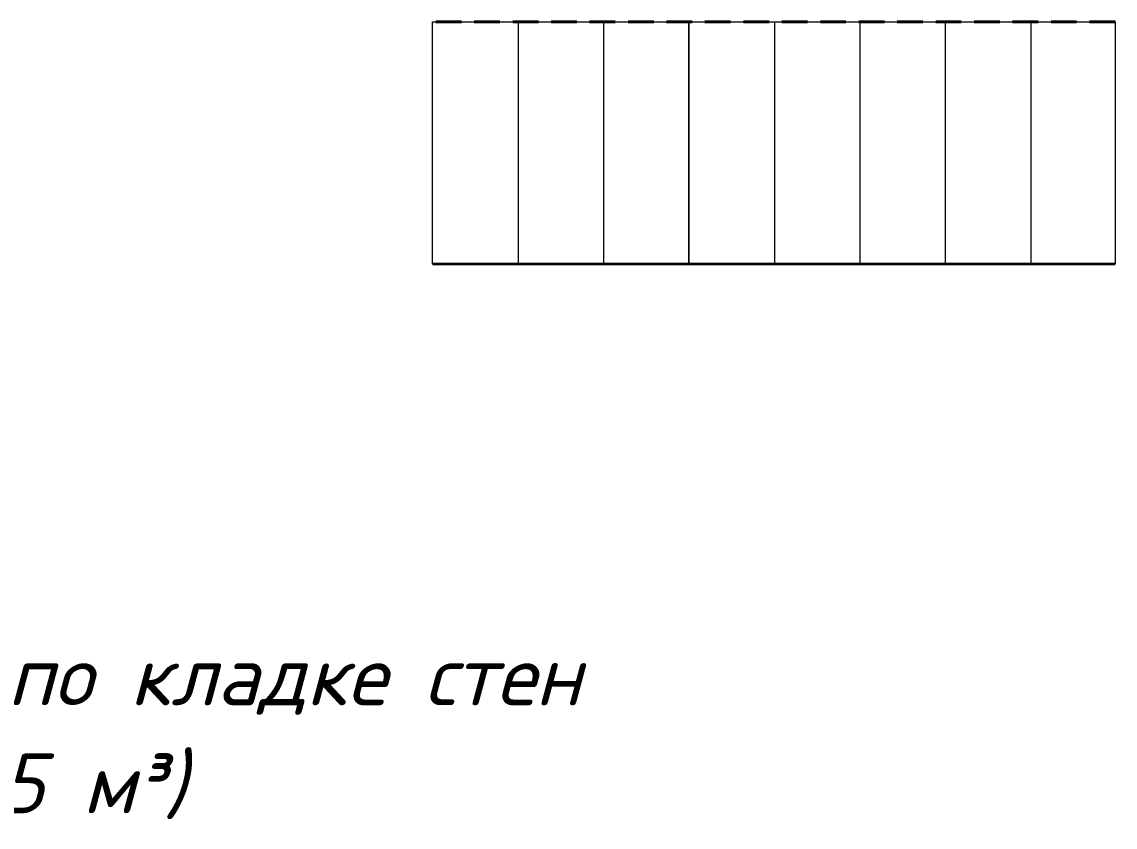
# Model space of a CAD drawing. Header units: millimetres. Extents: x 2279 to 5236, y 896 to 2828.
# Drawn here: x 3863.1 to 3991.1, y 1010 to 1104.3 of the extents above; entities that cross this region are included whole.
import ezdxf

# ---------------------------------------------------------------- set-up
doc = ezdxf.new("R2010")
doc.units = ezdxf.units.MM
doc.linetypes.add('ADSK_Сверху', pattern=[4.5, 3, -1.5])
doc.layers.add('PDF _Текст', color=7, linetype='Continuous')
doc.styles.add('PDF ISOCPEUR Italic', font='isocpeui.ttf')

msp = doc.modelspace()

# ---------------------------------------------------------------- linework, layer by layer
at = {"lineweight": 20}
for p, q in [((3911.19, 1075.99), (3911.19, 1104.32)), ((3911.19, 1104.32), (3991.09, 1104.32)), ((3921.23, 1104.32), (3921.23, 1075.99)), ((3931.22, 1104.32), (3931.22, 1075.99)), ((3941.21, 1104.32), (3941.21, 1075.99)), ((3941.21, 1075.99), (3941.21, 1104.32)), ((3951.24, 1104.32), (3951.24, 1075.99)), ((3961.23, 1104.32), (3961.23, 1075.99)), ((3971.22, 1104.32), (3971.22, 1075.99)), ((3971.22, 1104.32), (3971.22, 1075.99)), ((3981.21, 1104.32), (3981.21, 1075.99)), ((3991.09, 1104.32), (3991.09, 1075.99))]:
    msp.add_line(p, q, dxfattribs=at)
at = {"linetype": 'ADSK_Сверху', "lineweight": 40}
msp.add_line((3991.09, 1104.32), (3911.19, 1104.32), dxfattribs=at)
at = {"lineweight": 35}
msp.add_line((3911.19, 1075.99), (3991.09, 1075.99), dxfattribs=at)

# ---------------------------------------------------------------- texts
at = {"layer": 'PDF _Текст', "char_height": 6.9997, "attachment_point": 7, "style": 'PDF ISOCPEUR Italic'}
for s, insert in [('Календарный график на производство работ по кладке стен', (3656.06, 1022.4)), ('из газосиликатных блоков (объем - 73,95 м³)', (3679.6, 1010.04))]:
    msp.add_mtext(s, dxfattribs=dict(at, insert=insert))

doc.saveas('drawing.dxf')
